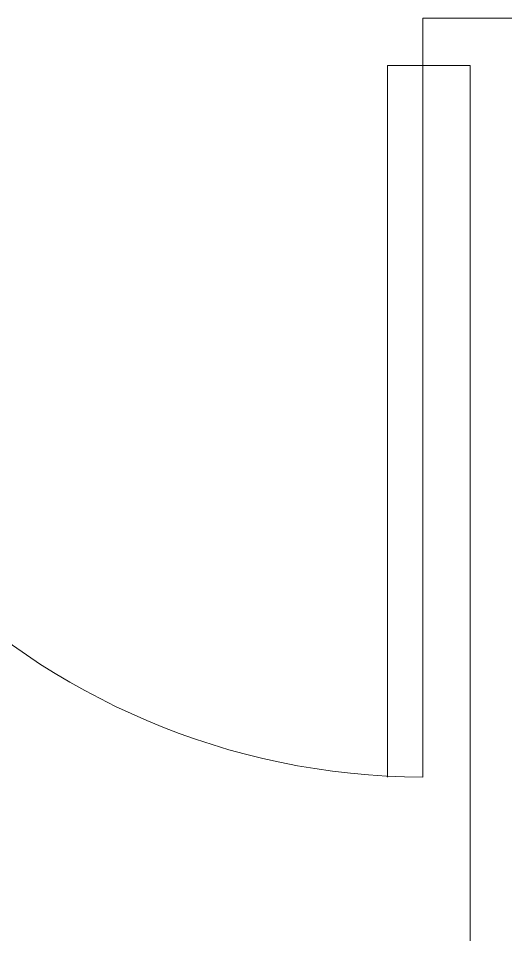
# Model space of a CAD drawing. Header units: millimetres. Extents: x 867 to 1330, y 209 to 507.
# Drawn here: x 1184.198 to 1184.611, y 442.693 to 443.468 of the extents above; entities that cross this region are included whole.
import ezdxf

# ---------------------------------------------------------------- set-up
doc = ezdxf.new("R2010")
doc.units = ezdxf.units.MM
doc.header["$LTSCALE"] = 5
doc.layers.add('I-ARQ', color=8, linetype='Continuous', lineweight=0)

msp = doc.modelspace()

# ---------------------------------------------------------------- linework, layer by layer
at = {"layer": 'I-ARQ'}
for p, q in [((1184.58066, 443.46814), (1184.54066, 443.46814)), ((1184.54066, 443.42814), (1184.54066, 443.46814)), ((1184.58066, 443.46814), (1184.61066, 443.46814)), ((1184.79566, 443.46814), (1184.61066, 443.46814)), ((1184.51066, 442.82629), (1184.51066, 443.42814)), ((1184.51066, 443.42814), (1184.54066, 443.42814)), ((1184.58066, 443.42814), (1184.54066, 443.42814)), ((1184.54066, 443.42814), (1184.54066, 442.82629)), ((1184.58066, 442.06814), (1184.58066, 443.42814))]:
    msp.add_line(p, q, dxfattribs=at)
msp.add_arc((1184.54225, 443.42787), 0.60159, 179.97416, 269.84895, dxfattribs=at)

doc.saveas('drawing.dxf')
